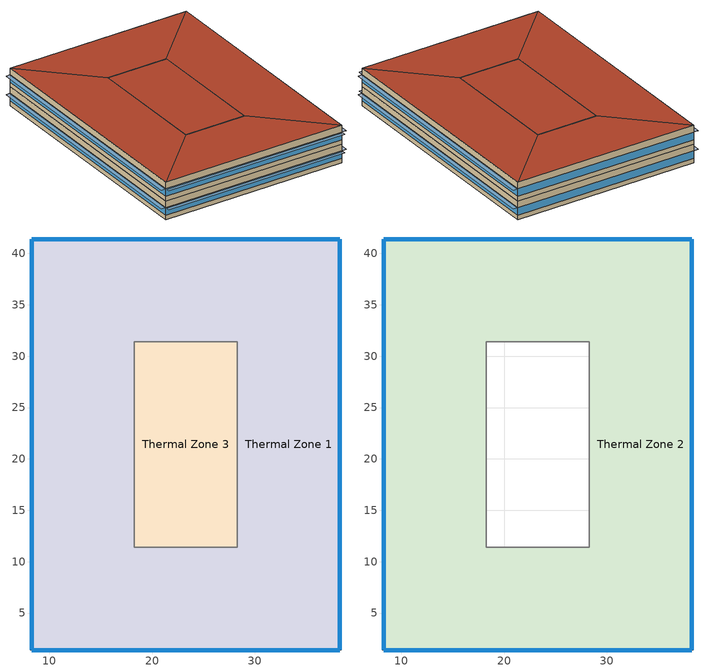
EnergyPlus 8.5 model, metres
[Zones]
Thermal Zone 1
 floor ground (ExtSlabCarpet 4in ClimateZone 1-8): 8.28,41.41 18.28,31.41 18.28,11.41 8.28,1.41 z0; 38.28,41.41 38.28,1.41 28.28,11.41 28.28,31.41 z0; 38.28,41.41 28.28,31.41 18.28,31.41 8.28,41.41 z0; 28.28,11.41 38.28,1.41 8.28,1.41 18.28,11.41 z0
 wall outside (ASHRAE 189.1-2009 ExtWall Mass ClimateZone 1): 8.28,1.41 38.28,1.41 38.28,41.41 8.28,41.41 8.28,1.41 z0:3.05
 wall to Thermal Zone 3 (Interior Wall): 28.28,31.41 28.28,11.41 18.28,11.41 18.28,31.41 28.28,31.41 z0:3.05
 window (ASHRAE 189.1-2009 ExtWindow ClimateZone 1): 8.3,1.41 38.25,1.41 / 38.28,1.43 38.28,41.38 / 38.25,41.41 8.3,41.41 / 8.28,41.38 8.28,1.43 z0.76:1.98
Thermal Zone 3
 floor ground (ExtSlabCarpet 4in ClimateZone 1-8): 28.28,31.41 28.28,11.41 18.28,11.41 18.28,31.41 z0
 wall to Thermal Zone 2 (Interior Wall): 28.28,31.41 18.28,31.41 18.28,11.41 28.28,11.41 28.28,31.41 z3.05:6.1
 roof outside (ASHRAE 189.1-2009 ExtRoof IEAD ClimateZone 1): 28.28,11.41 28.28,31.41 18.28,31.41 18.28,11.41 z6.1
Thermal Zone 2
 floor to Thermal Zone 1 (Interior Floor): 8.28,41.41 18.28,31.41 18.28,11.41 8.28,1.41 z3.05; 28.28,11.41 38.28,1.41 8.28,1.41 18.28,11.41 z3.05; 38.28,41.41 38.28,1.41 28.28,11.41 28.28,31.41 z3.05; 38.28,41.41 28.28,31.41 18.28,31.41 8.28,41.41 z3.05
 wall outside (ASHRAE 189.1-2009 ExtWall Mass ClimateZone 1): 8.28,41.41 8.28,1.41 38.28,1.41 38.28,41.41 8.28,41.41 z3.05:6.1
 window (ASHRAE 189.1-2009 ExtWindow ClimateZone 1): 8.28,41.38 8.28,1.43 / 8.3,1.41 38.25,1.41 / 38.28,1.43 38.28,41.38 / 38.25,41.41 8.3,41.41 z3.81:5.03
 roof outside (ASHRAE 189.1-2009 ExtRoof IEAD ClimateZone 1): 8.28,1.41 18.28,11.41 18.28,31.41 8.28,41.41 z6.1; 38.28,1.41 28.28,11.41 18.28,11.41 8.28,1.41 z6.1; 38.28,1.41 38.28,41.41 28.28,31.41 28.28,11.41 z6.1; 28.28,31.41 38.28,41.41 8.28,41.41 18.28,31.41 z6.1
shading: 38.25,0.67 38.25,1.41 8.3,1.41 8.3,0.67 z1.98; 8.28,1.43 8.28,41.38 7.55,41.38 7.55,1.43 z1.98; 39.01,1.43 39.01,41.38 38.28,41.38 38.28,1.43 z1.98; 39.01,1.43 39.01,41.38 38.28,41.38 38.28,1.43 z5.03; 38.25,0.67 38.25,1.41 8.3,1.41 8.3,0.67 z5.03; 8.28,1.43 8.28,41.38 7.55,41.38 7.55,1.43 z5.03
[Building]
Building 1
[Site:Location]
ROME: Latitude {deg}=41.8; Longitude {deg}=12.23; Time Zone {hr}=1; Elevation {m}=3
[Material] Thermal Absorptance=0.9
Name | Roughness | Thickness {m} | Conductivity {W/m-K} | Density {kg/m3} | Specific Heat {J/kg-K} | Solar Absorptance | Visible Absorptance
1/2IN Gypsum | Smooth | 0.0127 | 0.16 | 784.9 | 830 | 0.4 | 0.4
1IN Stucco | Smooth | 0.0253 | 0.6918 | 1858 | 837 | 0.92 | 0.92
8IN Concrete HW | MediumRough | 0.2033 | 1.7296 | 2243 | 837 | 0.65 | 0.65
F16 Acoustic tile | MediumSmooth | 0.0191 | 0.06 | 368 | 590 | 0.3 | 0.3
G01a 19mm gypsum board | MediumSmooth | 0.019 | 0.16 | 800 | 1090 | 0.4 | 0.4
M11 100mm lightweight concrete | MediumRough | 0.1016 | 0.53 | 1280 | 840 | 0.5 | 0.5
MAT-CC05 4 HW CONCRETE | Rough | 0.1016 | 1.311 | 2240 | 836.8 | 0.85 | 0.85
Metal Decking | MediumSmooth | 0.0015 | 45.006 | 7680 | 418.4 | 0.6 | 0.6
Roof Insulation [18] | MediumRough | 0.1693 | 0.049 | 265 | 836.8 | 0.7 | 0.7
Roof Membrane | VeryRough | 0.0095 | 0.16 | 1121.29 | 1460 | 0.7 | 0.7
Wall Insulation [31] | MediumRough | 0.0337 | 0.0432 | 91 | 837 | 0.5 | 0.5
[Material:AirGap]
Name | Thermal Resistance {m2-K/W}
F04 Wall air space resistance | 0.15
F05 Ceiling air space resistance | 0.18
[Material:NoMass]
CP02 CARPET PAD: Roughness=Smooth; Thermal Resistance {m2-K/W}=0.1; Thermal Absorptance=0.9; Solar Absorptance=0.8; Visible Absorptance=0.8
[WindowMaterial:Glazing]
Theoretical Glass [167]: Optical Data Type=SpectralAverage; Thickness {m}=0.003; Solar Transmittance at Normal Incidence=0.2374; Front Side Solar Reflectance at Normal Incidence=0.7126; Back Side Solar Reflectance at Normal Incidence=0; Visible Transmittance at Normal Incidence=0.2512; Front Side Visible Reflectance at Normal Incidence=0.6988; Back Side Visible Reflectance at Normal Incidence=0; Infrared Transmittance at Normal Incidence=0; Front Side Infrared Hemispherical Emissivity=0.985; Back Side Infrared Hemispherical Emissivity=0.985; Conductivity {W/m-K}=2.1073; Dirt Correction Factor for Solar and Visible Transmittance=1; Solar Diffusing=No
[Construction]
ASHRAE 189.1-2009 ExtRoof IEAD ClimateZone 1: Roof Membrane, Roof Insulation [18], Metal Decking
ASHRAE 189.1-2009 ExtWall Mass ClimateZone 1: 1IN Stucco, 8IN Concrete HW, Wall Insulation [31], 1/2IN Gypsum
ASHRAE 189.1-2009 ExtWindow ClimateZone 1: Theoretical Glass [167]
ExtSlabCarpet 4in ClimateZone 1-8: MAT-CC05 4 HW CONCRETE, CP02 CARPET PAD
Interior Ceiling: M11 100mm lightweight concrete, F05 Ceiling air space resistance, F16 Acoustic tile
Interior Floor: F16 Acoustic tile, F05 Ceiling air space resistance, M11 100mm lightweight concrete
Interior Wall: G01a 19mm gypsum board, F04 Wall air space resistance, G01a 19mm gypsum board
[Zone] Part of Total Floor Area=Yes
Thermal Zone 1; Thermal Zone 2; Thermal Zone 3
[InternalMass]
Name | Construction | Zone | Surface Area {m2}
Merged Surface 11 - Surface 3; Merged Surface 15 - Surface 9; Merged Surface 17 - Surface 27; Merged Surface 29 - Surface 5 | Interior Wall | Thermal Zone 1 | 43.1052
Merged Surface 33 - Surface 41; Merged Surface 35 - Surface 59; Merged Surface 39 - Surface 45; Merged Surface 47 - Surface 57 | Interior Wall | Thermal Zone 2 | 43.1052
Merged Surface 24 - Surface 49 | Interior Ceiling | Thermal Zone 3 | 200
[ZoneControl:Thermostat] Control Object Type 1=ThermostatSetpoint:DualSetpoint
Name | Zone or ZoneList | Control Type Schedule | Control Name 1
Thermal Zone 1 Thermostat | Thermal Zone 1 | Thermal Zone 1 Thermostat Schedule | Thermal Zone 1 Thermostat 1
Thermal Zone 2 Thermostat | Thermal Zone 2 | Thermal Zone 2 Thermostat Schedule | Thermal Zone 2 Thermostat 1
Thermal Zone 3 Thermostat | Thermal Zone 3 | Thermal Zone 3 Thermostat Schedule | Thermal Zone 3 Thermostat 1
[ThermostatSetpoint:DualSetpoint] Heating Setpoint Temperature Schedule=Medium Office HtgSetp; Cooling Setpoint Temperature Schedule=Medium Office ClgSetp
Thermal Zone 1 Thermostat 1; Thermal Zone 2 Thermostat 1; Thermal Zone 3 Thermostat 1
[ZoneVentilation:DesignFlowRate]
Name | Zone or ZoneList | Schedule | Design Flow Rate Calculation Method | Flow Rate per Person {m3/s-person} | Flow Rate per Zone Floor Area {m3/s-m2}
Thermal Zone 1 Ventilation per Person | Thermal Zone 1 | Office Work Occ | Flow/Person | 0.00943895
Thermal Zone 2 Ventilation per Person | Thermal Zone 2 | Office Work Occ | Flow/Person | 0.00943895
Thermal Zone 3 Ventilation per Floor Area | Thermal Zone 3 | Always_On | Flow/Area |  | 0.000254
[Zone equipment]
Thermal Zone 1: Thermal Zone 1 Ideal Loads Air System
Thermal Zone 2: Thermal Zone 2 Ideal Loads Air System
Thermal Zone 3: Thermal Zone 3 Ideal Loads Air System
[ZoneHVAC:IdealLoadsAirSystem] Maximum Heating Supply Air Temperature {C}=50; Minimum Cooling Supply Air Temperature {C}=13; Maximum Heating Supply Air Humidity Ratio {kgWater/kgDryAir}=0.0156; Minimum Cooling Supply Air Humidity Ratio {kgWater/kgDryAir}=0.0077; Heating Limit=NoLimit; Cooling Limit=NoLimit; Dehumidification Control Type=ConstantSensibleHeatRatio; Cooling Sensible Heat Ratio=0.7; Humidification Control Type=None; Demand Controlled Ventilation Type=None; Outdoor Air Economizer Type=NoEconomizer; Heat Recovery Type=None; Sensible Heat Recovery Effectiveness=0.7; Latent Heat Recovery Effectiveness=0.65
Thermal Zone 1 Ideal Loads Air System; Thermal Zone 2 Ideal Loads Air System; Thermal Zone 3 Ideal Loads Air System
[Schedule:Compact]
Thermal Zone 1 Thermostat Schedule; Thermal Zone 2 Thermostat Schedule; Thermal Zone 3 Thermostat Schedule: Through: 12/31, For: AllDays, Until: 24:00, 4
[Schedule:Day:Interval]
Medium Office HtgSetp Rule 1 Day Schedule; Medium Office HtgSetp Summer Design Day: No, 24:00, 15.6
Medium Office HtgSetp Default Schedule: No, 06:00, 15.6, 22:00, 21, 24:00, 15.6
Medium Office HtgSetp Rule 2 Day Schedule: No, 06:00, 15.6, 18:00, 21, 24:00, 15.6
Medium Office HtgSetp Winter Design Day: No, 24:00, 21
Medium Office ClgSetp Rule 1 Day Schedule; Medium Office ClgSetp Winter Design Day: No, 24:00, 26.7
Medium Office ClgSetp Default Schedule; Medium Office ClgSetp Summer Design Day: No, 06:00, 26.7, 22:00, 24, 24:00, 26.7
Medium Office ClgSetp Rule 2 Day Schedule: No, 06:00, 26.7, 18:00, 24, 24:00, 26.7
Office Bldg Occ Default Schedule: No, 06:00, 0, 07:00, 0.1, 08:00, 0.2, 12:00, 0.85, 13:00, 0.5, 17:00, 0.85, 18:00, 0.7, 20:00, 0.4, 22:00, 0.1, 24:00, 0.05
Office Bldg Occ Rule 1 Day Schedule; Office Bldg Occ Winter Design Day: No, 24:00, 0
Office Bldg Occ Rule 2 Day Schedule: No, 06:00, 0, 08:00, 0.1, 14:00, 0.4, 17:00, 0.1, 24:00, 0
Office Bldg Occ Summer Design Day: No, 06:00, 0, 22:00, 1, 24:00, 0.05
[Schedule:Week:Daily]
Schedule:Week:Daily {c927e223-3261-490e-a8cb-c0e003e6c39c}: Medium Office HtgSetp Rule 1 Day Schedule, Medium Office HtgSetp Default Schedule, Medium Office HtgSetp Default Schedule, Medium Office HtgSetp Default Schedule, Medium Office HtgSetp Default Schedule, Medium Office HtgSetp Default Schedule, Medium Office HtgSetp Rule 2 Day Schedule, Medium Office HtgSetp Default Schedule, Medium Office HtgSetp Summer Design Day, Medium Office HtgSetp Winter Design Day, Medium Office HtgSetp Default Schedule, Medium Office HtgSetp Default Schedule
Schedule:Week:Daily {750c1079-5a09-44c6-9542-17d5f0c067e9}: Medium Office ClgSetp Rule 1 Day Schedule, Medium Office ClgSetp Default Schedule, Medium Office ClgSetp Default Schedule, Medium Office ClgSetp Default Schedule, Medium Office ClgSetp Default Schedule, Medium Office ClgSetp Default Schedule, Medium Office ClgSetp Rule 2 Day Schedule, Medium Office ClgSetp Default Schedule, Medium Office ClgSetp Summer Design Day, Medium Office ClgSetp Winter Design Day, Medium Office ClgSetp Default Schedule, Medium Office ClgSetp Default Schedule
Schedule:Week:Daily {3abc8c47-a8c0-47d6-bf31-fe0dc4222aef}: Office Bldg Occ Rule 1 Day Schedule, Office Bldg Occ Default Schedule, Office Bldg Occ Default Schedule, Office Bldg Occ Default Schedule, Office Bldg Occ Default Schedule, Office Bldg Occ Default Schedule, Office Bldg Occ Rule 2 Day Schedule, Office Bldg Occ Default Schedule, Office Bldg Occ Summer Design Day, Office Bldg Occ Winter Design Day, Office Bldg Occ Default Schedule, Office Bldg Occ Default Schedule
[Schedule:Year]
Medium Office HtgSetp: Schedule:Week:Daily {c927e223-3261-490e-a8cb-c0e003e6c39c}, 1, 1, 12, 31
Medium Office ClgSetp: Schedule:Week:Daily {750c1079-5a09-44c6-9542-17d5f0c067e9}, 1, 1, 12, 31
Office Work Occ: Schedule:Week:Daily {3abc8c47-a8c0-47d6-bf31-fe0dc4222aef}, 1, 1, 12, 31
[Schedule:Constant]
Always_On: Hourly Value=1
